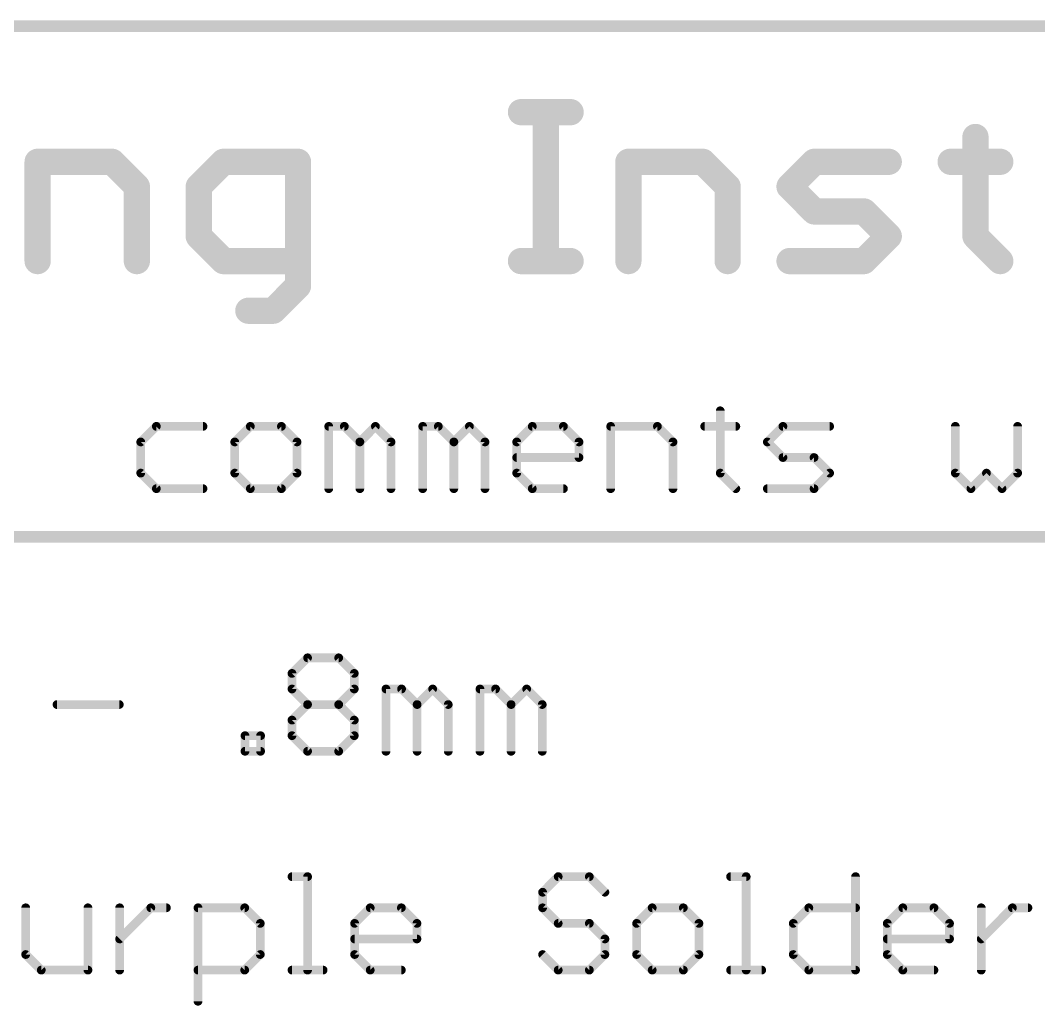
# Model space of a CAD drawing. Extents: x -39 to 92, y -66 to 29.
# Drawn here: x 6.01 to 23.74, y -32.29 to -15.14 of the extents above; entities that cross this region are included whole.
import ezdxf

# ---------------------------------------------------------------- set-up
doc = ezdxf.new("R2010")
doc.units = 0
doc.layers.add('51', color=53, linetype='CONTINUOUS')

msp = doc.modelspace()

# ---------------------------------------------------------------- linework, layer by layer
at = {"layer": '51'}
for points, const_width in [([(-10.16, -15.24), (91.44, -15.24)], 0.2032), ([(14.7266, -16.7364), (15.5909, -16.7364)], 0.4572), ([(15.1587, -19.3294), (15.1587, -16.7364)], 0.4572), ([(22.6429, -17.1686), (22.6429, -18.8972)], 0.4572), ([(6.3069, -19.3294), (6.3069, -17.6007)], 0.4572), ([(6.3069, -17.6007), (7.6034, -17.6007)], 0.4572), ([(7.6034, -17.6007), (8.0356, -18.0329)], 0.4572), ([(9.5456, -17.6007), (9.1135, -18.0329)], 0.4572), ([(10.8421, -17.6007), (9.5456, -17.6007)], 0.4572), ([(10.8421, -19.7616), (10.8421, -17.6007)], 0.4572), ([(16.5976, -19.3294), (16.5976, -17.6007)], 0.4572), ([(16.5976, -17.6007), (17.8941, -17.6007)], 0.4572), ([(17.8941, -17.6007), (18.3263, -18.0329)], 0.4572), ([(19.4042, -18.0329), (19.8363, -17.6007)], 0.4572), ([(19.8363, -17.6007), (21.1328, -17.6007)], 0.4572), ([(22.2107, -17.6007), (23.0751, -17.6007)], 0.4572), ([(8.0356, -18.0329), (8.0356, -19.3294)], 0.4572), ([(9.1135, -18.0329), (9.1135, -18.8972)], 0.4572), ([(18.3263, -18.0329), (18.3263, -19.3294)], 0.4572), ([(19.8363, -18.4651), (19.4042, -18.0329)], 0.4572), ([(20.7007, -18.4651), (19.8363, -18.4651)], 0.4572), ([(21.1328, -18.8972), (20.7007, -18.4651)], 0.4572), ([(9.1135, -18.8972), (9.5456, -19.3294)], 0.4572), ([(20.7007, -19.3294), (21.1328, -18.8972)], 0.4572), ([(22.6429, -18.8972), (23.0751, -19.3294)], 0.4572), ([(9.5456, -19.3294), (10.8421, -19.3294)], 0.4572), ([(14.7266, -19.3294), (15.5909, -19.3294)], 0.4572), ([(19.4042, -19.3294), (20.7007, -19.3294)], 0.4572), ([(10.41, -20.1937), (10.8421, -19.7616)], 0.4572), ([(9.9778, -20.1937), (10.41, -20.1937)], 0.4572), ([(18.1976, -21.936), (18.1976, -23.0206)], 0.1524), ([(8.3746, -22.2071), (8.1035, -22.4783)], 0.1524), ([(9.1881, -22.2071), (8.3746, -22.2071)], 0.1524), ([(10.0118, -22.2071), (9.7406, -22.4783)], 0.1524), ([(10.5541, -22.2071), (10.0118, -22.2071)], 0.1524), ([(10.8253, -22.4783), (10.5541, -22.2071)], 0.1524), ([(11.3778, -23.2918), (11.3778, -22.2071)], 0.1524), ([(11.3778, -22.2071), (11.649, -22.2071)], 0.1524), ([(11.649, -22.2071), (11.9201, -22.4783)], 0.1524), ([(11.9201, -22.4783), (12.1913, -22.2071)], 0.1524), ([(12.1913, -22.2071), (12.4625, -22.4783)], 0.1524), ([(13.015, -23.2918), (13.015, -22.2071)], 0.1524), ([(13.015, -22.2071), (13.2861, -22.2071)], 0.1524), ([(13.2861, -22.2071), (13.5573, -22.4783)], 0.1524), ([(13.5573, -22.4783), (13.8284, -22.2071)], 0.1524), ([(13.8284, -22.2071), (14.0996, -22.4783)], 0.1524), ([(14.6521, -22.4783), (14.9233, -22.2071)], 0.1524), ([(14.9233, -22.2071), (15.4656, -22.2071)], 0.1524), ([(15.4656, -22.2071), (15.7368, -22.4783)], 0.1524), ([(16.2893, -23.2918), (16.2893, -22.2071)], 0.1524), ([(16.2893, -22.2071), (17.1028, -22.2071)], 0.1524), ([(17.1028, -22.2071), (17.3739, -22.4783)], 0.1524), ([(17.9264, -22.2071), (18.4687, -22.2071)], 0.1524), ([(19.0179, -22.4783), (19.289, -22.2071)], 0.1524), ([(19.289, -22.2071), (20.1025, -22.2071)], 0.1524), ([(22.2922, -22.2071), (22.2922, -23.0206)], 0.1524), ([(23.3768, -23.0206), (23.3768, -22.2071)], 0.1524), ([(8.1035, -22.4783), (8.1035, -23.0206)], 0.1524), ([(9.7406, -22.4783), (9.7406, -23.0206)], 0.1524), ([(10.8253, -23.0206), (10.8253, -22.4783)], 0.1524), ([(11.9201, -22.4783), (11.9201, -23.2918)], 0.1524), ([(12.4625, -22.4783), (12.4625, -23.2918)], 0.1524), ([(13.5573, -22.4783), (13.5573, -23.2918)], 0.1524), ([(14.0996, -22.4783), (14.0996, -23.2918)], 0.1524), ([(14.6521, -23.0206), (14.6521, -22.4783)], 0.1524), ([(15.7368, -22.4783), (15.7368, -22.7495)], 0.1524), ([(17.3739, -22.4783), (17.3739, -23.2918)], 0.1524), ([(19.289, -22.7495), (19.0179, -22.4783)], 0.1524), ([(15.7368, -22.7495), (14.6521, -22.7495)], 0.1524), ([(19.8314, -22.7495), (19.289, -22.7495)], 0.1524), ([(20.1025, -23.0206), (19.8314, -22.7495)], 0.1524), ([(8.1035, -23.0206), (8.3746, -23.2918)], 0.1524), ([(9.7406, -23.0206), (10.0118, -23.2918)], 0.1524), ([(10.5541, -23.2918), (10.8253, -23.0206)], 0.1524), ([(14.9233, -23.2918), (14.6521, -23.0206)], 0.1524), ([(18.1976, -23.0206), (18.4687, -23.2918)], 0.1524), ([(19.8314, -23.2918), (20.1025, -23.0206)], 0.1524), ([(22.2922, -23.0206), (22.5633, -23.2918)], 0.1524), ([(22.5633, -23.2918), (22.8345, -23.0206)], 0.1524), ([(22.8345, -23.0206), (23.1057, -23.2918)], 0.1524), ([(23.1057, -23.2918), (23.3768, -23.0206)], 0.1524), ([(8.3746, -23.2918), (9.1881, -23.2918)], 0.1524), ([(10.0118, -23.2918), (10.5541, -23.2918)], 0.1524), ([(15.4656, -23.2918), (14.9233, -23.2918)], 0.1524), ([(19.0179, -23.2918), (19.8314, -23.2918)], 0.1524), ([(-10.16, -24.13), (91.44, -24.13)], 0.2032), ([(10.7378, -26.508), (11.0089, -26.2368)], 0.1524), ([(11.0089, -26.2368), (11.5513, -26.2368)], 0.1524), ([(11.5513, -26.2368), (11.8224, -26.508)], 0.1524), ([(10.7378, -26.7791), (10.7378, -26.508)], 0.1524), ([(11.8224, -26.508), (11.8224, -26.7791)], 0.1524), ([(11.0089, -27.0503), (10.7378, -26.7791)], 0.1524), ([(11.8224, -26.7791), (11.5513, -27.0503)], 0.1524), ([(12.3749, -27.8638), (12.3749, -26.7791)], 0.1524), ([(12.3749, -26.7791), (12.6461, -26.7791)], 0.1524), ([(12.6461, -26.7791), (12.9173, -27.0503)], 0.1524), ([(12.9173, -27.0503), (13.1884, -26.7791)], 0.1524), ([(13.1884, -26.7791), (13.4596, -27.0503)], 0.1524), ([(14.0121, -27.8638), (14.0121, -26.7791)], 0.1524), ([(14.0121, -26.7791), (14.2833, -26.7791)], 0.1524), ([(14.2833, -26.7791), (14.5544, -27.0503)], 0.1524), ([(14.5544, -27.0503), (14.8256, -26.7791)], 0.1524), ([(14.8256, -26.7791), (15.0968, -27.0503)], 0.1524), ([(6.6449, -27.0503), (7.7295, -27.0503)], 0.1524), ([(10.7378, -27.3215), (11.0089, -27.0503)], 0.1524), ([(11.0089, -27.0503), (11.5513, -27.0503)], 0.1524), ([(11.5513, -27.0503), (11.8224, -27.3215)], 0.1524), ([(12.9173, -27.0503), (12.9173, -27.8638)], 0.1524), ([(13.4596, -27.0503), (13.4596, -27.8638)], 0.1524), ([(14.5544, -27.0503), (14.5544, -27.8638)], 0.1524), ([(15.0968, -27.0503), (15.0968, -27.8638)], 0.1524), ([(10.7378, -27.5926), (10.7378, -27.3215)], 0.1524), ([(11.8224, -27.3215), (11.8224, -27.5926)], 0.1524), ([(9.9192, -27.8638), (9.9192, -27.5926)], 0.1524), ([(9.9192, -27.5926), (10.1904, -27.5926)], 0.1524), ([(10.1904, -27.5926), (10.1904, -27.8638)], 0.1524), ([(11.0089, -27.8638), (10.7378, -27.5926)], 0.1524), ([(11.8224, -27.5926), (11.5513, -27.8638)], 0.1524), ([(10.1904, -27.8638), (9.9192, -27.8638)], 0.1524), ([(11.5513, -27.8638), (11.0089, -27.8638)], 0.1524), ([(10.7378, -30.0468), (11.0089, -30.0468)], 0.1524), ([(11.0089, -30.0468), (11.0089, -31.6738)], 0.1524), ([(15.3747, -30.0468), (15.1035, -30.318)], 0.1524), ([(15.917, -30.0468), (15.3747, -30.0468)], 0.1524), ([(16.1882, -30.318), (15.917, -30.0468)], 0.1524), ([(18.3778, -30.0468), (18.649, -30.0468)], 0.1524), ([(18.649, -30.0468), (18.649, -31.6738)], 0.1524), ([(20.5539, -30.0468), (20.5539, -31.6738)], 0.1524), ([(15.1035, -30.318), (15.1035, -30.5891)], 0.1524), ([(6.0992, -30.5891), (6.0992, -31.4026)], 0.1524), ([(7.1838, -31.6738), (7.1838, -30.5891)], 0.1524), ([(7.7363, -31.6738), (7.7363, -30.5891)], 0.1524), ([(7.7363, -31.1315), (8.2787, -30.5891)], 0.1524), ([(8.2787, -30.5891), (8.5498, -30.5891)], 0.1524), ([(9.1006, -32.2161), (9.1006, -30.5891)], 0.1524), ([(9.1006, -30.5891), (9.9141, -30.5891)], 0.1524), ([(9.9141, -30.5891), (10.1853, -30.8603)], 0.1524), ([(11.8292, -30.8603), (12.1004, -30.5891)], 0.1524), ([(12.1004, -30.5891), (12.6427, -30.5891)], 0.1524), ([(12.6427, -30.5891), (12.9139, -30.8603)], 0.1524), ([(15.1035, -30.5891), (15.3747, -30.8603)], 0.1524), ([(17.0118, -30.5891), (16.7407, -30.8603)], 0.1524), ([(17.5542, -30.5891), (17.0118, -30.5891)], 0.1524), ([(17.8253, -30.8603), (17.5542, -30.5891)], 0.1524), ([(19.4693, -30.8603), (19.7404, -30.5891)], 0.1524), ([(19.7404, -30.5891), (20.5539, -30.5891)], 0.1524), ([(21.1064, -30.8603), (21.3776, -30.5891)], 0.1524), ([(21.3776, -30.5891), (21.9199, -30.5891)], 0.1524), ([(21.9199, -30.5891), (22.1911, -30.8603)], 0.1524), ([(22.7436, -31.6738), (22.7436, -30.5891)], 0.1524), ([(22.7436, -31.1315), (23.2859, -30.5891)], 0.1524), ([(23.2859, -30.5891), (23.5571, -30.5891)], 0.1524), ([(10.1853, -30.8603), (10.1853, -31.4026)], 0.1524), ([(11.8292, -31.4026), (11.8292, -30.8603)], 0.1524), ([(12.9139, -30.8603), (12.9139, -31.1315)], 0.1524), ([(15.3747, -30.8603), (15.917, -30.8603)], 0.1524), ([(15.917, -30.8603), (16.1882, -31.1315)], 0.1524), ([(16.7407, -30.8603), (16.7407, -31.4026)], 0.1524), ([(17.8253, -31.4026), (17.8253, -30.8603)], 0.1524), ([(19.4693, -31.4026), (19.4693, -30.8603)], 0.1524), ([(21.1064, -31.4026), (21.1064, -30.8603)], 0.1524), ([(22.1911, -30.8603), (22.1911, -31.1315)], 0.1524), ([(12.9139, -31.1315), (11.8292, -31.1315)], 0.1524), ([(16.1882, -31.1315), (16.1882, -31.4026)], 0.1524), ([(22.1911, -31.1315), (21.1064, -31.1315)], 0.1524), ([(6.0992, -31.4026), (6.3703, -31.6738)], 0.1524), ([(10.1853, -31.4026), (9.9141, -31.6738)], 0.1524), ([(12.1004, -31.6738), (11.8292, -31.4026)], 0.1524), ([(15.3747, -31.6738), (15.1035, -31.4026)], 0.1524), ([(16.1882, -31.4026), (15.917, -31.6738)], 0.1524), ([(16.7407, -31.4026), (17.0118, -31.6738)], 0.1524), ([(17.5542, -31.6738), (17.8253, -31.4026)], 0.1524), ([(19.7404, -31.6738), (19.4693, -31.4026)], 0.1524), ([(21.3776, -31.6738), (21.1064, -31.4026)], 0.1524), ([(6.3703, -31.6738), (7.1838, -31.6738)], 0.1524), ([(9.9141, -31.6738), (9.1006, -31.6738)], 0.1524), ([(10.7378, -31.6738), (11.2801, -31.6738)], 0.1524), ([(12.6427, -31.6738), (12.1004, -31.6738)], 0.1524), ([(15.917, -31.6738), (15.3747, -31.6738)], 0.1524), ([(17.0118, -31.6738), (17.5542, -31.6738)], 0.1524), ([(18.3778, -31.6738), (18.9202, -31.6738)], 0.1524), ([(20.5539, -31.6738), (19.7404, -31.6738)], 0.1524), ([(21.9199, -31.6738), (21.3776, -31.6738)], 0.1524)]:
    msp.add_lwpolyline(points, dxfattribs=dict(at, const_width=const_width))
for points, const_width in [([(14.7266, -16.6221, 1), (14.7266, -16.8507)], 0.2286), ([(15.273, -16.7364, 1), (15.0444, -16.7364)], 0.2286), ([(15.5909, -16.8507, 1), (15.5909, -16.6221)], 0.2286), ([(22.7572, -17.1686, 1), (22.5286, -17.1686)], 0.2286), ([(6.4212, -17.6007, 1), (6.1926, -17.6007)], 0.2286), ([(6.3069, -17.4864, 1), (6.3069, -17.715)], 0.2286), ([(7.6842, -17.5199, 1), (7.5226, -17.6815)], 0.2286), ([(7.6034, -17.715, 1), (7.6034, -17.4864)], 0.2286), ([(9.5456, -17.4864, 1), (9.5456, -17.715)], 0.2286), ([(9.6264, -17.6815, 1), (9.4648, -17.5199)], 0.2286), ([(10.9564, -17.6007, 1), (10.7278, -17.6007)], 0.2286), ([(10.8421, -17.715, 1), (10.8421, -17.4864)], 0.2286), ([(16.7119, -17.6007, 1), (16.4833, -17.6007)], 0.2286), ([(16.5976, -17.4864, 1), (16.5976, -17.715)], 0.2286), ([(17.9749, -17.5199, 1), (17.8133, -17.6815)], 0.2286), ([(17.8941, -17.715, 1), (17.8941, -17.4864)], 0.2286), ([(19.8363, -17.4864, 1), (19.8363, -17.715)], 0.2286), ([(19.9172, -17.6815, 1), (19.7555, -17.5199)], 0.2286), ([(21.1328, -17.715, 1), (21.1328, -17.4864)], 0.2286), ([(22.2107, -17.4864, 1), (22.2107, -17.715)], 0.2286), ([(23.0751, -17.715, 1), (23.0751, -17.4864)], 0.2286), ([(8.1499, -18.0329, 1), (7.9213, -18.0329)], 0.2286), ([(7.9548, -18.1137, 1), (8.1164, -17.9521)], 0.2286), ([(9.0326, -17.9521, 1), (9.1943, -18.1137)], 0.2286), ([(9.2278, -18.0329, 1), (8.9992, -18.0329)], 0.2286), ([(18.4406, -18.0329, 1), (18.212, -18.0329)], 0.2286), ([(18.2455, -18.1137, 1), (18.4071, -17.9521)], 0.2286), ([(19.485, -17.9521, 1), (19.3233, -18.1137)], 0.2286), ([(19.3233, -17.9521, 1), (19.485, -18.1137)], 0.2286), ([(19.8363, -18.3508, 1), (19.8363, -18.5794)], 0.2286), ([(20.7815, -18.3842, 1), (20.6198, -18.5459)], 0.2286), ([(20.7007, -18.5794, 1), (20.7007, -18.3508)], 0.2286), ([(19.7555, -18.5459, 1), (19.9172, -18.3842)], 0.2286), ([(9.1943, -18.8164, 1), (9.0326, -18.9781)], 0.2286), ([(8.9992, -18.8972, 1), (9.2278, -18.8972)], 0.2286), ([(21.2137, -18.9781, 1), (21.052, -18.8164)], 0.2286), ([(21.052, -18.9781, 1), (21.2137, -18.8164)], 0.2286), ([(22.7237, -18.8164, 1), (22.5621, -18.9781)], 0.2286), ([(22.5286, -18.8972, 1), (22.7572, -18.8972)], 0.2286), ([(9.5456, -19.2151, 1), (9.5456, -19.4437)], 0.2286), ([(9.4648, -19.4102, 1), (9.6264, -19.2486)], 0.2286), ([(10.8421, -19.4437, 1), (10.8421, -19.2151)], 0.2286), ([(14.7266, -19.2151, 1), (14.7266, -19.4437)], 0.2286), ([(15.5909, -19.4437, 1), (15.5909, -19.2151)], 0.2286), ([(19.4042, -19.2151, 1), (19.4042, -19.4437)], 0.2286), ([(20.6198, -19.2486, 1), (20.7815, -19.4102)], 0.2286), ([(20.7007, -19.4437, 1), (20.7007, -19.2151)], 0.2286), ([(22.9942, -19.4102, 1), (23.1559, -19.2486)], 0.2286), ([(6.1926, -19.3294, 1), (6.4212, -19.3294)], 0.2286), ([(7.9213, -19.3294, 1), (8.1499, -19.3294)], 0.2286), ([(15.0444, -19.3294, 1), (15.273, -19.3294)], 0.2286), ([(16.4833, -19.3294, 1), (16.7119, -19.3294)], 0.2286), ([(18.212, -19.3294, 1), (18.4406, -19.3294)], 0.2286), ([(10.7278, -19.7616, 1), (10.9564, -19.7616)], 0.2286), ([(10.923, -19.8424, 1), (10.7613, -19.6807)], 0.2286), ([(9.9778, -20.0794, 1), (9.9778, -20.308)], 0.2286), ([(10.3291, -20.1129, 1), (10.4908, -20.2746)], 0.2286), ([(10.41, -20.308, 1), (10.41, -20.0794)], 0.2286), ([(18.2357, -21.936, 1), (18.1595, -21.936)], 0.0762), ([(8.3746, -22.169, 1), (8.3746, -22.2452)], 0.0762), ([(8.4016, -22.2341, 1), (8.3477, -22.1802)], 0.0762), ([(9.1881, -22.2452, 1), (9.1881, -22.169)], 0.0762), ([(10.0118, -22.169, 1), (10.0118, -22.2452)], 0.0762), ([(10.0387, -22.2341, 1), (9.9849, -22.1802)], 0.0762), ([(10.5811, -22.1802, 1), (10.5272, -22.2341)], 0.0762), ([(10.5541, -22.2452, 1), (10.5541, -22.169)], 0.0762), ([(11.4159, -22.2071, 1), (11.3397, -22.2071)], 0.0762), ([(11.3778, -22.169, 1), (11.3778, -22.2452)], 0.0762), ([(11.6759, -22.1802, 1), (11.622, -22.2341)], 0.0762), ([(11.649, -22.2452, 1), (11.649, -22.169)], 0.0762), ([(12.2182, -22.1802, 1), (12.1643, -22.2341)], 0.0762), ([(12.2182, -22.2341, 1), (12.1643, -22.1802)], 0.0762), ([(13.0531, -22.2071, 1), (12.9769, -22.2071)], 0.0762), ([(13.015, -22.169, 1), (13.015, -22.2452)], 0.0762), ([(13.3131, -22.1802, 1), (13.2592, -22.2341)], 0.0762), ([(13.2861, -22.2452, 1), (13.2861, -22.169)], 0.0762), ([(13.8554, -22.1802, 1), (13.8015, -22.2341)], 0.0762), ([(13.8554, -22.2341, 1), (13.8015, -22.1802)], 0.0762), ([(14.9233, -22.169, 1), (14.9233, -22.2452)], 0.0762), ([(14.9502, -22.2341, 1), (14.8963, -22.1802)], 0.0762), ([(15.4925, -22.1802, 1), (15.4387, -22.2341)], 0.0762), ([(15.4656, -22.2452, 1), (15.4656, -22.169)], 0.0762), ([(16.3274, -22.2071, 1), (16.2512, -22.2071)], 0.0762), ([(16.2893, -22.169, 1), (16.2893, -22.2452)], 0.0762), ([(17.1297, -22.1802, 1), (17.0758, -22.2341)], 0.0762), ([(17.1028, -22.2452, 1), (17.1028, -22.169)], 0.0762), ([(17.9264, -22.169, 1), (17.9264, -22.2452)], 0.0762), ([(18.4687, -22.2452, 1), (18.4687, -22.169)], 0.0762), ([(19.289, -22.169, 1), (19.289, -22.2452)], 0.0762), ([(19.316, -22.2341, 1), (19.2621, -22.1802)], 0.0762), ([(20.1025, -22.2452, 1), (20.1025, -22.169)], 0.0762), ([(22.3303, -22.2071, 1), (22.2541, -22.2071)], 0.0762), ([(23.4149, -22.2071, 1), (23.3387, -22.2071)], 0.0762), ([(8.1416, -22.4783, 1), (8.0654, -22.4783)], 0.0762), ([(8.0765, -22.4514, 1), (8.1304, -22.5052)], 0.0762), ([(9.7787, -22.4783, 1), (9.7025, -22.4783)], 0.0762), ([(9.7137, -22.4514, 1), (9.7676, -22.5052)], 0.0762), ([(10.8634, -22.4783, 1), (10.7872, -22.4783)], 0.0762), ([(10.7984, -22.5052, 1), (10.8522, -22.4514)], 0.0762), ([(11.9582, -22.4783, 1), (11.882, -22.4783)], 0.0762), ([(11.8932, -22.4514, 1), (11.9471, -22.5052)], 0.0762), ([(11.8932, -22.5052, 1), (11.9471, -22.4514)], 0.0762), ([(12.5006, -22.4783, 1), (12.4244, -22.4783)], 0.0762), ([(12.4355, -22.5052, 1), (12.4894, -22.4514)], 0.0762), ([(13.5954, -22.4783, 1), (13.5192, -22.4783)], 0.0762), ([(13.5303, -22.4514, 1), (13.5842, -22.5052)], 0.0762), ([(13.5303, -22.5052, 1), (13.5842, -22.4514)], 0.0762), ([(14.1377, -22.4783, 1), (14.0615, -22.4783)], 0.0762), ([(14.0727, -22.5052, 1), (14.1266, -22.4514)], 0.0762), ([(14.6902, -22.4783, 1), (14.614, -22.4783)], 0.0762), ([(14.6252, -22.4514, 1), (14.679, -22.5052)], 0.0762), ([(15.7749, -22.4783, 1), (15.6987, -22.4783)], 0.0762), ([(15.7098, -22.5052, 1), (15.7637, -22.4514)], 0.0762), ([(17.412, -22.4783, 1), (17.3358, -22.4783)], 0.0762), ([(17.347, -22.5052, 1), (17.4009, -22.4514)], 0.0762), ([(19.0448, -22.4514, 1), (18.9909, -22.5052)], 0.0762), ([(18.9909, -22.4514, 1), (19.0448, -22.5052)], 0.0762), ([(14.6521, -22.7114, 1), (14.6521, -22.7876)], 0.0762), ([(15.7368, -22.7876, 1), (15.7368, -22.7114)], 0.0762), ([(19.289, -22.7114, 1), (19.289, -22.7876)], 0.0762), ([(19.2621, -22.7764, 1), (19.316, -22.7225)], 0.0762), ([(19.8583, -22.7225, 1), (19.8044, -22.7764)], 0.0762), ([(19.8314, -22.7876, 1), (19.8314, -22.7114)], 0.0762), ([(15.6987, -22.7495, 1), (15.7749, -22.7495)], 0.0762), ([(8.1304, -22.9937, 1), (8.0765, -23.0476)], 0.0762), ([(8.0654, -23.0206, 1), (8.1416, -23.0206)], 0.0762), ([(9.7676, -22.9937, 1), (9.7137, -23.0476)], 0.0762), ([(9.7025, -23.0206, 1), (9.7787, -23.0206)], 0.0762), ([(10.7872, -23.0206, 1), (10.8634, -23.0206)], 0.0762), ([(10.8522, -23.0476, 1), (10.7984, -22.9937)], 0.0762), ([(14.679, -22.9937, 1), (14.6252, -23.0476)], 0.0762), ([(14.614, -23.0206, 1), (14.6902, -23.0206)], 0.0762), ([(18.2245, -22.9937, 1), (18.1706, -23.0476)], 0.0762), ([(18.1595, -23.0206, 1), (18.2357, -23.0206)], 0.0762), ([(20.1295, -23.0476, 1), (20.0756, -22.9937)], 0.0762), ([(20.0756, -23.0476, 1), (20.1295, -22.9937)], 0.0762), ([(22.3191, -22.9937, 1), (22.2652, -23.0476)], 0.0762), ([(22.2541, -23.0206, 1), (22.3303, -23.0206)], 0.0762), ([(22.8614, -22.9937, 1), (22.8076, -23.0476)], 0.0762), ([(22.8614, -23.0476, 1), (22.8076, -22.9937)], 0.0762), ([(23.3387, -23.0206, 1), (23.4149, -23.0206)], 0.0762), ([(23.4038, -23.0476, 1), (23.3499, -22.9937)], 0.0762), ([(8.3746, -23.2537, 1), (8.3746, -23.3299)], 0.0762), ([(8.3477, -23.3187, 1), (8.4016, -23.2649)], 0.0762), ([(9.1881, -23.3299, 1), (9.1881, -23.2537)], 0.0762), ([(10.0118, -23.2537, 1), (10.0118, -23.3299)], 0.0762), ([(9.9849, -23.3187, 1), (10.0387, -23.2649)], 0.0762), ([(10.5272, -23.2649, 1), (10.5811, -23.3187)], 0.0762), ([(10.5541, -23.3299, 1), (10.5541, -23.2537)], 0.0762), ([(14.9233, -23.2537, 1), (14.9233, -23.3299)], 0.0762), ([(14.8963, -23.3187, 1), (14.9502, -23.2649)], 0.0762), ([(15.4656, -23.3299, 1), (15.4656, -23.2537)], 0.0762), ([(18.4418, -23.3187, 1), (18.4957, -23.2649)], 0.0762), ([(19.0179, -23.2537, 1), (19.0179, -23.3299)], 0.0762), ([(19.8044, -23.2649, 1), (19.8583, -23.3187)], 0.0762), ([(19.8314, -23.3299, 1), (19.8314, -23.2537)], 0.0762), ([(22.5364, -23.2649, 1), (22.5903, -23.3187)], 0.0762), ([(22.5364, -23.3187, 1), (22.5903, -23.2649)], 0.0762), ([(23.0787, -23.2649, 1), (23.1326, -23.3187)], 0.0762), ([(23.0787, -23.3187, 1), (23.1326, -23.2649)], 0.0762), ([(11.3397, -23.2918, 1), (11.4159, -23.2918)], 0.0762), ([(11.882, -23.2918, 1), (11.9582, -23.2918)], 0.0762), ([(12.4244, -23.2918, 1), (12.5006, -23.2918)], 0.0762), ([(12.9769, -23.2918, 1), (13.0531, -23.2918)], 0.0762), ([(13.5192, -23.2918, 1), (13.5954, -23.2918)], 0.0762), ([(14.0615, -23.2918, 1), (14.1377, -23.2918)], 0.0762), ([(16.2512, -23.2918, 1), (16.3274, -23.2918)], 0.0762), ([(17.3358, -23.2918, 1), (17.412, -23.2918)], 0.0762), ([(11.0089, -26.1987, 1), (11.0089, -26.2749)], 0.0762), ([(11.0359, -26.2638, 1), (10.982, -26.2099)], 0.0762), ([(11.5782, -26.2099, 1), (11.5243, -26.2638)], 0.0762), ([(11.5513, -26.2749, 1), (11.5513, -26.1987)], 0.0762), ([(10.7108, -26.481, 1), (10.7647, -26.5349)], 0.0762), ([(10.7759, -26.508, 1), (10.6997, -26.508)], 0.0762), ([(11.8605, -26.508, 1), (11.7843, -26.508)], 0.0762), ([(11.7955, -26.5349, 1), (11.8494, -26.481)], 0.0762), ([(10.7647, -26.7522, 1), (10.7108, -26.8061)], 0.0762), ([(10.6997, -26.7791, 1), (10.7759, -26.7791)], 0.0762), ([(11.7843, -26.7791, 1), (11.8605, -26.7791)], 0.0762), ([(11.8494, -26.8061, 1), (11.7955, -26.7522)], 0.0762), ([(12.413, -26.7791, 1), (12.3368, -26.7791)], 0.0762), ([(12.3749, -26.741, 1), (12.3749, -26.8172)], 0.0762), ([(12.673, -26.7522, 1), (12.6192, -26.8061)], 0.0762), ([(12.6461, -26.8172, 1), (12.6461, -26.741)], 0.0762), ([(13.2154, -26.7522, 1), (13.1615, -26.8061)], 0.0762), ([(13.2154, -26.8061, 1), (13.1615, -26.7522)], 0.0762), ([(14.0502, -26.7791, 1), (13.974, -26.7791)], 0.0762), ([(14.0121, -26.741, 1), (14.0121, -26.8172)], 0.0762), ([(14.3102, -26.7522, 1), (14.2563, -26.8061)], 0.0762), ([(14.2833, -26.8172, 1), (14.2833, -26.741)], 0.0762), ([(14.8525, -26.7522, 1), (14.7986, -26.8061)], 0.0762), ([(14.8525, -26.8061, 1), (14.7986, -26.7522)], 0.0762), ([(6.6449, -27.0122, 1), (6.6449, -27.0884)], 0.0762), ([(7.7295, -27.0884, 1), (7.7295, -27.0122)], 0.0762), ([(11.0089, -27.0122, 1), (11.0089, -27.0884)], 0.0762), ([(11.0359, -27.0772, 1), (10.982, -27.0234)], 0.0762), ([(10.982, -27.0772, 1), (11.0359, -27.0234)], 0.0762), ([(11.5782, -27.0234, 1), (11.5243, -27.0772)], 0.0762), ([(11.5243, -27.0234, 1), (11.5782, -27.0772)], 0.0762), ([(11.5513, -27.0884, 1), (11.5513, -27.0122)], 0.0762), ([(12.9554, -27.0503, 1), (12.8792, -27.0503)], 0.0762), ([(12.8903, -27.0234, 1), (12.9442, -27.0772)], 0.0762), ([(12.8903, -27.0772, 1), (12.9442, -27.0234)], 0.0762), ([(13.4977, -27.0503, 1), (13.4215, -27.0503)], 0.0762), ([(13.4327, -27.0772, 1), (13.4865, -27.0234)], 0.0762), ([(14.5925, -27.0503, 1), (14.5163, -27.0503)], 0.0762), ([(14.5275, -27.0234, 1), (14.5814, -27.0772)], 0.0762), ([(14.5275, -27.0772, 1), (14.5814, -27.0234)], 0.0762), ([(15.1349, -27.0503, 1), (15.0587, -27.0503)], 0.0762), ([(15.0698, -27.0772, 1), (15.1237, -27.0234)], 0.0762), ([(10.7108, -27.2945, 1), (10.7647, -27.3484)], 0.0762), ([(10.7759, -27.3215, 1), (10.6997, -27.3215)], 0.0762), ([(11.8605, -27.3215, 1), (11.7843, -27.3215)], 0.0762), ([(11.7955, -27.3484, 1), (11.8494, -27.2945)], 0.0762), ([(9.9573, -27.5926, 1), (9.8811, -27.5926)], 0.0762), ([(9.9192, -27.5545, 1), (9.9192, -27.6307)], 0.0762), ([(10.2285, -27.5926, 1), (10.1523, -27.5926)], 0.0762), ([(10.1904, -27.6307, 1), (10.1904, -27.5545)], 0.0762), ([(10.7647, -27.5657, 1), (10.7108, -27.6196)], 0.0762), ([(10.6997, -27.5926, 1), (10.7759, -27.5926)], 0.0762), ([(11.7843, -27.5926, 1), (11.8605, -27.5926)], 0.0762), ([(11.8494, -27.6196, 1), (11.7955, -27.5657)], 0.0762), ([(9.9192, -27.8257, 1), (9.9192, -27.9019)], 0.0762), ([(9.8811, -27.8638, 1), (9.9573, -27.8638)], 0.0762), ([(10.1523, -27.8638, 1), (10.2285, -27.8638)], 0.0762), ([(10.1904, -27.9019, 1), (10.1904, -27.8257)], 0.0762), ([(11.0089, -27.8257, 1), (11.0089, -27.9019)], 0.0762), ([(10.982, -27.8907, 1), (11.0359, -27.8369)], 0.0762), ([(11.5243, -27.8369, 1), (11.5782, -27.8907)], 0.0762), ([(11.5513, -27.9019, 1), (11.5513, -27.8257)], 0.0762), ([(12.3368, -27.8638, 1), (12.413, -27.8638)], 0.0762), ([(12.8792, -27.8638, 1), (12.9554, -27.8638)], 0.0762), ([(13.4215, -27.8638, 1), (13.4977, -27.8638)], 0.0762), ([(13.974, -27.8638, 1), (14.0502, -27.8638)], 0.0762), ([(14.5163, -27.8638, 1), (14.5925, -27.8638)], 0.0762), ([(15.0587, -27.8638, 1), (15.1349, -27.8638)], 0.0762), ([(10.7378, -30.0087, 1), (10.7378, -30.0849)], 0.0762), ([(11.047, -30.0468, 1), (10.9708, -30.0468)], 0.0762), ([(11.0089, -30.0849, 1), (11.0089, -30.0087)], 0.0762), ([(15.3747, -30.0087, 1), (15.3747, -30.0849)], 0.0762), ([(15.4016, -30.0738, 1), (15.3477, -30.0199)], 0.0762), ([(15.944, -30.0199, 1), (15.8901, -30.0738)], 0.0762), ([(15.917, -30.0849, 1), (15.917, -30.0087)], 0.0762), ([(18.3778, -30.0087, 1), (18.3778, -30.0849)], 0.0762), ([(18.6871, -30.0468, 1), (18.6109, -30.0468)], 0.0762), ([(18.649, -30.0849, 1), (18.649, -30.0087)], 0.0762), ([(20.592, -30.0468, 1), (20.5158, -30.0468)], 0.0762), ([(15.1416, -30.318, 1), (15.0654, -30.318)], 0.0762), ([(15.0766, -30.291, 1), (15.1305, -30.3449)], 0.0762), ([(16.1612, -30.3449, 1), (16.2151, -30.291)], 0.0762), ([(6.1373, -30.5891, 1), (6.0611, -30.5891)], 0.0762), ([(7.2219, -30.5891, 1), (7.1457, -30.5891)], 0.0762), ([(7.7744, -30.5891, 1), (7.6982, -30.5891)], 0.0762), ([(8.2787, -30.551, 1), (8.2787, -30.6272)], 0.0762), ([(8.3056, -30.6161, 1), (8.2517, -30.5622)], 0.0762), ([(8.5498, -30.6272, 1), (8.5498, -30.551)], 0.0762), ([(9.1387, -30.5891, 1), (9.0625, -30.5891)], 0.0762), ([(9.1006, -30.551, 1), (9.1006, -30.6272)], 0.0762), ([(9.9411, -30.5622, 1), (9.8872, -30.6161)], 0.0762), ([(9.9141, -30.6272, 1), (9.9141, -30.551)], 0.0762), ([(12.1004, -30.551, 1), (12.1004, -30.6272)], 0.0762), ([(12.1273, -30.6161, 1), (12.0734, -30.5622)], 0.0762), ([(12.6697, -30.5622, 1), (12.6158, -30.6161)], 0.0762), ([(12.6427, -30.6272, 1), (12.6427, -30.551)], 0.0762), ([(15.1305, -30.5622, 1), (15.0766, -30.6161)], 0.0762), ([(15.0654, -30.5891, 1), (15.1416, -30.5891)], 0.0762), ([(17.0118, -30.551, 1), (17.0118, -30.6272)], 0.0762), ([(17.0388, -30.6161, 1), (16.9849, -30.5622)], 0.0762), ([(17.5811, -30.5622, 1), (17.5272, -30.6161)], 0.0762), ([(17.5542, -30.6272, 1), (17.5542, -30.551)], 0.0762), ([(19.7404, -30.551, 1), (19.7404, -30.6272)], 0.0762), ([(19.7674, -30.6161, 1), (19.7135, -30.5622)], 0.0762), ([(20.5539, -30.6272, 1), (20.5539, -30.551)], 0.0762), ([(21.3776, -30.551, 1), (21.3776, -30.6272)], 0.0762), ([(21.4045, -30.6161, 1), (21.3507, -30.5622)], 0.0762), ([(21.9469, -30.5622, 1), (21.893, -30.6161)], 0.0762), ([(21.9199, -30.6272, 1), (21.9199, -30.551)], 0.0762), ([(22.7817, -30.5891, 1), (22.7055, -30.5891)], 0.0762), ([(23.2859, -30.551, 1), (23.2859, -30.6272)], 0.0762), ([(23.3129, -30.6161, 1), (23.259, -30.5622)], 0.0762), ([(23.5571, -30.6272, 1), (23.5571, -30.551)], 0.0762), ([(10.2234, -30.8603, 1), (10.1472, -30.8603)], 0.0762), ([(10.1583, -30.8872, 1), (10.2122, -30.8334)], 0.0762), ([(11.8673, -30.8603, 1), (11.7911, -30.8603)], 0.0762), ([(11.8023, -30.8334, 1), (11.8562, -30.8872)], 0.0762), ([(12.952, -30.8603, 1), (12.8758, -30.8603)], 0.0762), ([(12.8869, -30.8872, 1), (12.9408, -30.8334)], 0.0762), ([(15.3747, -30.8222, 1), (15.3747, -30.8984)], 0.0762), ([(15.3477, -30.8872, 1), (15.4016, -30.8334)], 0.0762), ([(15.944, -30.8334, 1), (15.8901, -30.8872)], 0.0762), ([(15.917, -30.8984, 1), (15.917, -30.8222)], 0.0762), ([(16.7788, -30.8603, 1), (16.7026, -30.8603)], 0.0762), ([(16.7137, -30.8334, 1), (16.7676, -30.8872)], 0.0762), ([(17.8634, -30.8603, 1), (17.7872, -30.8603)], 0.0762), ([(17.7984, -30.8872, 1), (17.8523, -30.8334)], 0.0762), ([(19.5074, -30.8603, 1), (19.4312, -30.8603)], 0.0762), ([(19.4423, -30.8334, 1), (19.4962, -30.8872)], 0.0762), ([(21.1445, -30.8603, 1), (21.0683, -30.8603)], 0.0762), ([(21.0795, -30.8334, 1), (21.1334, -30.8872)], 0.0762), ([(22.2292, -30.8603, 1), (22.153, -30.8603)], 0.0762), ([(22.1642, -30.8872, 1), (22.218, -30.8334)], 0.0762), ([(7.7094, -31.1045, 1), (7.7633, -31.1584)], 0.0762), ([(11.8292, -31.0934, 1), (11.8292, -31.1696)], 0.0762), ([(12.8758, -31.1315, 1), (12.952, -31.1315)], 0.0762), ([(12.9139, -31.1696, 1), (12.9139, -31.0934)], 0.0762), ([(16.2263, -31.1315, 1), (16.1501, -31.1315)], 0.0762), ([(16.1612, -31.1584, 1), (16.2151, -31.1045)], 0.0762), ([(21.1064, -31.0934, 1), (21.1064, -31.1696)], 0.0762), ([(22.153, -31.1315, 1), (22.2292, -31.1315)], 0.0762), ([(22.1911, -31.1696, 1), (22.1911, -31.0934)], 0.0762), ([(22.7166, -31.1045, 1), (22.7705, -31.1584)], 0.0762), ([(6.1261, -31.3757, 1), (6.0722, -31.4296)], 0.0762), ([(6.0611, -31.4026, 1), (6.1373, -31.4026)], 0.0762), ([(10.1472, -31.4026, 1), (10.2234, -31.4026)], 0.0762), ([(10.2122, -31.4296, 1), (10.1583, -31.3757)], 0.0762), ([(11.8562, -31.3757, 1), (11.8023, -31.4296)], 0.0762), ([(11.7911, -31.4026, 1), (11.8673, -31.4026)], 0.0762), ([(15.1305, -31.3757, 1), (15.0766, -31.4296)], 0.0762), ([(16.1501, -31.4026, 1), (16.2263, -31.4026)], 0.0762), ([(16.2151, -31.4296, 1), (16.1612, -31.3757)], 0.0762), ([(16.7676, -31.3757, 1), (16.7137, -31.4296)], 0.0762), ([(16.7026, -31.4026, 1), (16.7788, -31.4026)], 0.0762), ([(17.7872, -31.4026, 1), (17.8634, -31.4026)], 0.0762), ([(17.8523, -31.4296, 1), (17.7984, -31.3757)], 0.0762), ([(19.4962, -31.3757, 1), (19.4423, -31.4296)], 0.0762), ([(19.4312, -31.4026, 1), (19.5074, -31.4026)], 0.0762), ([(21.1334, -31.3757, 1), (21.0795, -31.4296)], 0.0762), ([(21.0683, -31.4026, 1), (21.1445, -31.4026)], 0.0762), ([(6.3703, -31.6357, 1), (6.3703, -31.7119)], 0.0762), ([(6.3434, -31.7007, 1), (6.3973, -31.6469)], 0.0762), ([(7.1457, -31.6738, 1), (7.2219, -31.6738)], 0.0762), ([(7.1838, -31.7119, 1), (7.1838, -31.6357)], 0.0762), ([(7.6982, -31.6738, 1), (7.7744, -31.6738)], 0.0762), ([(9.1006, -31.6357, 1), (9.1006, -31.7119)], 0.0762), ([(9.8872, -31.6469, 1), (9.9411, -31.7007)], 0.0762), ([(9.9141, -31.7119, 1), (9.9141, -31.6357)], 0.0762), ([(10.7378, -31.6357, 1), (10.7378, -31.7119)], 0.0762), ([(10.9708, -31.6738, 1), (11.047, -31.6738)], 0.0762), ([(11.2801, -31.7119, 1), (11.2801, -31.6357)], 0.0762), ([(12.1004, -31.6357, 1), (12.1004, -31.7119)], 0.0762), ([(12.0734, -31.7007, 1), (12.1273, -31.6469)], 0.0762), ([(12.6427, -31.7119, 1), (12.6427, -31.6357)], 0.0762), ([(15.3747, -31.6357, 1), (15.3747, -31.7119)], 0.0762), ([(15.3477, -31.7007, 1), (15.4016, -31.6469)], 0.0762), ([(15.8901, -31.6469, 1), (15.944, -31.7007)], 0.0762), ([(15.917, -31.7119, 1), (15.917, -31.6357)], 0.0762), ([(17.0118, -31.6357, 1), (17.0118, -31.7119)], 0.0762), ([(16.9849, -31.7007, 1), (17.0388, -31.6469)], 0.0762), ([(17.5272, -31.6469, 1), (17.5811, -31.7007)], 0.0762), ([(17.5542, -31.7119, 1), (17.5542, -31.6357)], 0.0762), ([(18.3778, -31.6357, 1), (18.3778, -31.7119)], 0.0762), ([(18.6109, -31.6738, 1), (18.6871, -31.6738)], 0.0762), ([(18.9202, -31.7119, 1), (18.9202, -31.6357)], 0.0762), ([(19.7404, -31.6357, 1), (19.7404, -31.7119)], 0.0762), ([(19.7135, -31.7007, 1), (19.7674, -31.6469)], 0.0762), ([(20.5158, -31.6738, 1), (20.592, -31.6738)], 0.0762), ([(20.5539, -31.7119, 1), (20.5539, -31.6357)], 0.0762), ([(21.3776, -31.6357, 1), (21.3776, -31.7119)], 0.0762), ([(21.3507, -31.7007, 1), (21.4045, -31.6469)], 0.0762), ([(21.9199, -31.7119, 1), (21.9199, -31.6357)], 0.0762), ([(22.7055, -31.6738, 1), (22.7817, -31.6738)], 0.0762), ([(9.0625, -32.2161, 1), (9.1387, -32.2161)], 0.0762)]:
    msp.add_lwpolyline(points, format="xyb", dxfattribs=dict(at, const_width=const_width))

doc.saveas('drawing.dxf')
